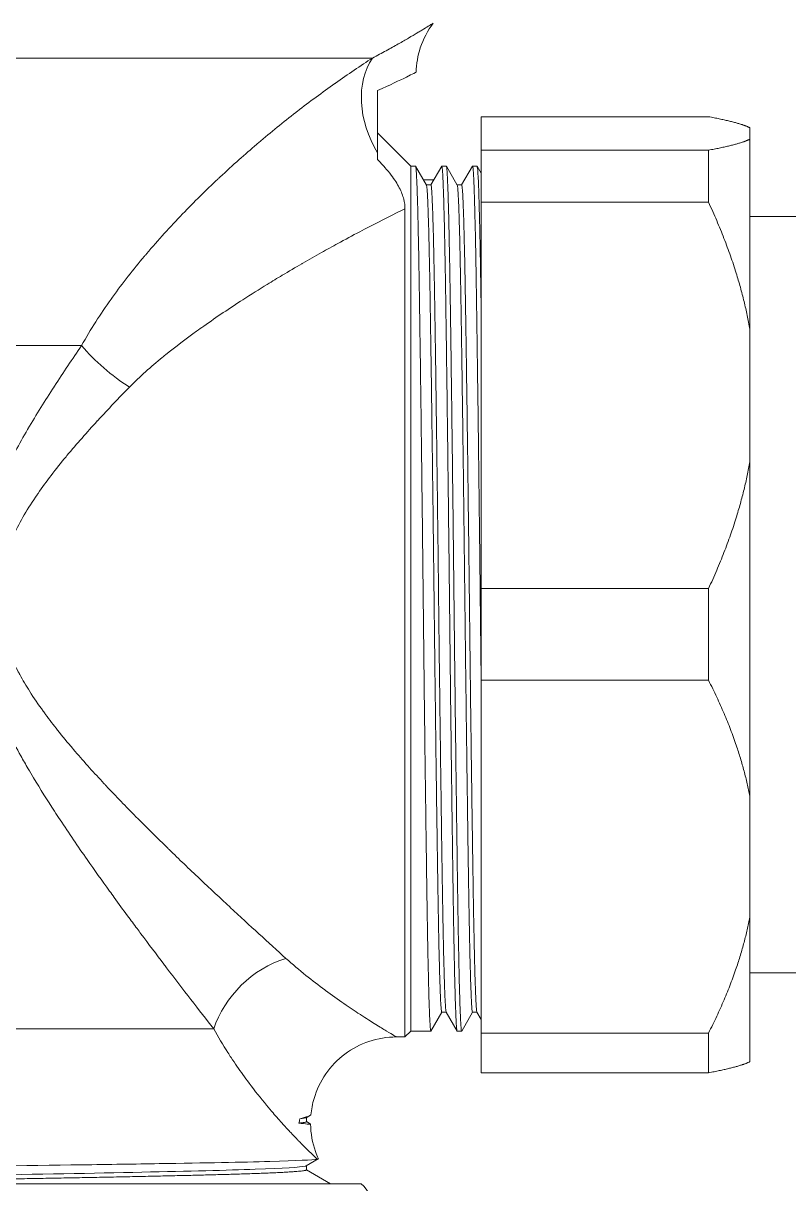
# Model space of a CAD drawing. Header units: metres. Extents: x 78 to 178, y -74 to 157.
# Drawn here: x 118.066 to 118.1014, y -58.6663 to -58.6127 of the extents above; entities that cross this region are included whole.
import ezdxf

# ---------------------------------------------------------------- set-up
doc = ezdxf.new("R2010")
doc.units = ezdxf.units.M
doc.layers.add('01_Fina', color=252, linetype='Continuous', lineweight=15)

# ---------------------------------------------------------------- blocks, each defined once
blk = doc.blocks.new('110-32-frente')
at = {"layer": '01_Fina', "linetype": 'Continuous', "lineweight": 5}
for p, q in [((7.79327991365713, 3.592414975550713), (7.744631172414577, 3.592414975550713)), ((7.808806745959059, 3.589703095878171), (7.798299557537943, 3.589703095878171)), ((7.798299557537943, 3.58815663330678), (7.798299557537943, 3.589703095878171)), ((7.810715557537947, 3.588664733078115), (7.810715557537947, 3.589194996106833)), ((7.795048357537942, 3.587419704887222), (7.793512357537949, 3.588955704887218)), ((7.810715557537947, 3.588664733078115), (7.810715557537947, 3.579886568969783)), ((7.808806745959059, 3.58815663330678), (7.798299557537943, 3.58815663330678)), ((7.798299557537943, 3.58815663330678), (7.798299557537943, 3.585750144365487)), ((7.808806745959059, 3.585750144365487), (7.808806745959059, 3.58815663330678)), ((7.795048357537942, 3.547458104887219), (7.795048357537942, 3.587419704887222)), ((7.795048357537942, 3.587419704887222), (7.795266428034132, 3.587419704887222)), ((7.795270465257693, 3.587416195952357), (7.795773176913456, 3.586545633751683)), ((7.795975436113843, 3.586549305325283), (7.796476027595979, 3.587416195952357)), ((7.79648006481954, 3.587419704887222), (7.796688650256349, 3.587419704887222)), ((7.796692687479911, 3.587416195952357), (7.797195399135681, 3.586545633751683)), ((7.797397658336066, 3.586549305325283), (7.797898249818203, 3.587416195952357)), ((7.797902287041764, 3.587419704887222), (7.798110872478574, 3.587419704887222)), ((7.798114909702135, 3.587416195952357), (7.798299558269918, 3.587096433918937)), ((7.796115563281482, 3.586791968120564), (7.795630929227379, 3.586791968717687)), ((7.79577105699299, 3.586549304887221), (7.795977539145241, 3.586549304887221)), ((7.797193279215215, 3.586549304887221), (7.797399761367465, 3.586549304887221)), ((7.79477955753795, 3.585449743831613), (7.79477955753795, 3.547189304887222)), ((7.808806745959059, 3.585750144365487), (7.798299557537943, 3.585750144365487)), ((7.798299557537943, 3.567903649650194), (7.798299557537943, 3.585750144365487)), ((7.810715557537947, 3.585091328937938), (7.830363557537942, 3.585091328937938)), ((7.810715557537947, 3.573767225045898), (7.810715557537947, 3.579886568969783)), ((7.779836082821177, 3.579127569084949), (7.746190757537946, 3.579127569084949)), ((7.810715557537947, 3.573767225045898), (7.810715557537947, 3.558310901800883)), ((7.808806745959059, 3.567903649650194), (7.798299557537943, 3.567903649650194)), ((7.798299557537943, 3.567903649650194), (7.798299557537943, 3.563666377425253)), ((7.808806745959059, 3.563666377425253), (7.808806745959059, 3.567903649650194)), ((7.808806745959059, 3.563666377425253), (7.798299557537943, 3.563666377425253)), ((7.798299557537943, 3.54736634528135), (7.798299557537943, 3.563666377425253)), ((7.810715557537947, 3.55272182090572), (7.810715557537947, 3.558310901800883)), ((7.810715557537947, 3.55272182090572), (7.810715557537947, 3.54604366176904)), ((7.810715557537947, 3.550147328937939), (7.830363557537942, 3.550147328937939)), ((7.796482167850939, 3.548328504449159), (7.795981576368803, 3.547461613822086)), ((7.79648006481954, 3.548328504887218), (7.796686546971791, 3.548328504887218)), ((7.797187138707094, 3.547461613822086), (7.796684427051324, 3.548332176022762)), ((7.797904390073162, 3.548328504449159), (7.797403798591027, 3.547461613822086)), ((7.797902287041764, 3.548328504887218), (7.798108769194016, 3.548328504887218)), ((7.798299556805979, 3.547998111871496), (7.798106649273549, 3.548332176022762)), ((7.78594138667325, 3.547562571224073), (7.746190757537946, 3.547562571224073)), ((7.795048357537942, 3.547458104887219), (7.79477955753795, 3.547189304887222)), ((7.795048357537942, 3.547458104887219), (7.795977539145241, 3.547458104887219)), ((7.797191175930656, 3.547458104887219), (7.797399761367465, 3.547458104887219)), ((7.794382050782282, 3.547189304887222), (7.794779557537963, 3.547189304887222)), ((7.808806745959059, 3.54736634528135), (7.798299557537943, 3.54736634528135)), ((7.798299557537943, 3.54736634528135), (7.798299557537943, 3.545535561997706)), ((7.808806745959059, 3.545535561997706), (7.808806745959059, 3.54736634528135)), ((7.808806745959059, 3.545535561997706), (7.798299557537943, 3.545535561997706)), ((7.790414678136848, 3.543573954762575), (7.790214786337699, 3.54345850653376)), ((7.790222757537947, 3.543463110329181), (7.790222757537947, 3.543271003104329)), ((7.790222757571392, 3.543275568989901), (7.790402567856759, 3.543171718889254)), ((7.790773004118951, 3.541554818490858), (7.790214786337699, 3.541232419577237)), ((7.790222757537947, 3.541237023347282), (7.790222757537947, 3.541044916147807)), ((7.790222758920207, 3.54104948132629), (7.791338125407193, 3.540405307279705)), ((7.742812793432107, 3.540405304887221), (7.792755921643788, 3.540405304887221))]:
    blk.add_line(p, q, dxfattribs=at)
blk.add_arc((7.791716044727997, 3.539189304887219), 0.0016, 1.499999999999664, 49.46419788868791, dxfattribs=at)
for centre, major_axis, ratio, start_param, end_param in [((7.795991219183357, 3.589668911547788), (-0.001926273717266, 0.0034690767599132), 0.7468681591637317, 0.3575934440544645, 1.626895357742744), ((7.782050685570318, 3.579127569084949), (-0.0030693521983426, 0.0025147765472361), 0.3921398740333589, 1.124400795734558, 1.881666641656664), ((7.782162579260252, 3.555190731219248), (0.002401213624875001, 0.0020369375640457), 0.4786968859848836, 2.056202399744609, 2.057259278154969), ((7.789277888766875, 3.547562571224073), (-0.0029132567229815, -0.002694059996734), 0.7256874749422128, 4.121333124154662, 5.377750314287804)]:
    blk.add_ellipse(centre, major_axis=major_axis, ratio=ratio, start_param=start_param, end_param=end_param, dxfattribs=at)
for points, knots in [([(7.79327991365713, 3.592414975550713), (7.793502842001529, 3.592531972597885), (7.793714035600892, 3.592645394056682), (7.793913260141835, 3.592754410823772), (7.794110150407724, 3.592862150262686), (7.794295730155518, 3.592965763099826), (7.794467683628838, 3.593063234661554), (7.794469722260366, 3.593064390256696), (7.794471758979, 3.593065544989787), (7.794473793784888, 3.59306669885975), (7.794644956063848, 3.593163759229767), (7.794802835113081, 3.593254880533805), (7.794947670059187, 3.593339515077634), (7.795094504850731, 3.593425318234498), (7.795227932021134, 3.593504453556853), (7.79534755840484, 3.593576095398674), (7.795349380639876, 3.593577186698688), (7.795351199673476, 3.593578276260522), (7.795353015506272, 3.593579364082768), (7.795410926415606, 3.59361405713119), (7.795465570227328, 3.593646977233213), (7.795516988913135, 3.59367809252652), (7.795570099508858, 3.593710231655283), (7.795619768999827, 3.593740445112619), (7.795665595143667, 3.593768426189168), (7.795757375091077, 3.593824466290282), (7.79583374661408, 3.593871556530547), (7.795894800331992, 3.593909353398181), (7.795895349505463, 3.59390969337808), (7.795895897438867, 3.593910032605652), (7.795896444132388, 3.593910371080834), (7.795956687754475, 3.593947669805555), (7.796001896744037, 3.593975830396303), (7.796032205919218, 3.593994736417446), (7.796062520458968, 3.594013645784851), (7.796077929161036, 3.594023296768824), (7.796077966279008, 3.594023346539692)], [0, 0, 0, 0, 0.0625, 0.0625, 0.0625, 0.1242676997003728, 0.1242676997003728, 0.1242676997003728, 0.1250000000000001, 0.1250000000000001, 0.1250000000000001, 0.1865990885943335, 0.1865990885943335, 0.1865990885943335, 0.2490487223047605, 0.2490487223047605, 0.2490487223047605, 0.25, 0.25, 0.25, 0.2803383419284255, 0.2803383419284255, 0.2803383419284255, 0.3116749540559318, 0.3116749540559318, 0.3116749540559318, 0.3744354739799378, 0.3744354739799378, 0.3744354739799378, 0.375, 0.375, 0.375, 0.4372086986103809, 0.4372086986103809, 0.4372086986103809, 0.4994284078288117, 0.4994284078288117, 0.4994284078288117, 0.4994284078288117]), ([(7.796077966282402, 3.594023346541824), (7.795822322966969, 3.59367935273077), (7.795620596366618, 3.593288421636223), (7.795371310849503, 3.592519855397512), (7.795305900318751, 3.592138176710061), (7.795296109490514, 3.591758904735126)], [0, 0, 0, 0, 0.1275710583828744, 0.1275710583828744, 0.2405013432917466, 0.2405013432917466, 0.2405013432917466, 0.2405013432917466]), ([(7.779836082821177, 3.579127569084949), (7.780249557994495, 3.579880584795965), (7.780709977795667, 3.580592660365482), (7.781198335447163, 3.581277255643357), (7.781220637765805, 3.581308519742482), (7.781242997944225, 3.581339726133336), (7.781265414159853, 3.581370876741903), (7.781733849617374, 3.582021836289246), (7.782226860003128, 3.582648251978408), (7.782737070707582, 3.583254393261078), (7.782770628145768, 3.583294260218874), (7.782804258506332, 3.583334038704233), (7.782837959895367, 3.583373730595453), (7.783375905217709, 3.584007296980338), (7.78393198931846, 3.584618734637096), (7.784501506175857, 3.585210814071562), (7.785033171439756, 3.58576354234411), (7.785576527999281, 3.586299425239591), (7.78612830885467, 3.586818556421548), (7.786162307760072, 3.586850543562412), (7.786196338204269, 3.586882466808752), (7.786230399641979, 3.586914326454742), (7.786522647695534, 3.587187683075959), (7.786817177457237, 3.587456357278071), (7.787113964277268, 3.587720618741883), (7.787382788277752, 3.587959981877585), (7.787653465297638, 3.588195725737122), (7.787924666156782, 3.588426944966993), (7.787952244102647, 3.588450457250196), (7.787979824027955, 3.588473919884891), (7.788007404583098, 3.588497331995792), (7.788585389362048, 3.588987961849753), (7.789163652394733, 3.589456416329107), (7.789739027102463, 3.589902898821208), (7.789758233954884, 3.589917803062256), (7.789777437561389, 3.589932682795034), (7.789796637805856, 3.589947538026962), (7.790380060876693, 3.590398932541478), (7.790960386533968, 3.590827720333237), (7.791533530182918, 3.591233386554761), (7.791543886511648, 3.591240716676541), (7.791554240486952, 3.591248039245777), (7.791564592090147, 3.591255354262752), (7.792145975959237, 3.591666192351745), (7.792719919109259, 3.592053259322458), (7.79327991365713, 3.592414975550713)], [0, 0, 0, 0, 0.1249999999999998, 0.1249999999999998, 0.1249999999999998, 0.1307085003601478, 0.1307085003601478, 0.1307085003601478, 0.2499999999999996, 0.2499999999999996, 0.2499999999999996, 0.2578460077173803, 0.2578460077173803, 0.2578460077173803, 0.3830848560636746, 0.3830848560636746, 0.3830848560636746, 0.4999999999999995, 0.4999999999999995, 0.4999999999999995, 0.5072039232243287, 0.5072039232243287, 0.5072039232243287, 0.5690137786410914, 0.5690137786410914, 0.5690137786410914, 0.6249999999999996, 0.6249999999999996, 0.6249999999999996, 0.6306931419276463, 0.6306931419276463, 0.6306931419276463, 0.7499999999999997, 0.7499999999999997, 0.7499999999999997, 0.7539826380717072, 0.7539826380717072, 0.7539826380717072, 0.8749999999999998, 0.8749999999999998, 0.8749999999999998, 0.8771867041259872, 0.8771867041259872, 0.8771867041259872, 1, 1, 1, 1]), ([(7.795296109555132, 3.591758904694231), (7.795296115314328, 3.591758774203171), (7.795142386718652, 3.591681160638216), (7.79453710361492, 3.591385742645385), (7.794086061669608, 3.591168994250178), (7.793512357536869, 3.590909328262597)], [-0.6738719437978419, -0.6738719437978419, -0.6738719437978419, -0.6738719437978419, -0.3408718503517331, -0.3408718503517331, -1.06883381746e-05, -1.06883381746e-05, -1.06883381746e-05, -1.06883381746e-05]), ([(7.793512357537949, 3.590909328263478), (7.793512357537949, 3.590678679777457), (7.793512357537949, 3.590438876097731), (7.793512357537949, 3.589930074709116), (7.793512357537949, 3.589668073822288), (7.793512357537949, 3.58893461268056), (7.793512357537942, 3.588460553266468), (7.793512357537942, 3.588037992489528)], [-0.2991843759239784, -0.2991843759239784, -0.2991843759239784, -0.2991843759239784, -0.2259701761525374, -0.2259701761525374, -0.1479294063864335, -0.1479294063864335, 0, 0, 0, 0]), ([(7.793512357537949, 3.588037992489528), (7.793512357537949, 3.587984258669973), (7.793512357537949, 3.58793098620038), (7.793512357537949, 3.58782556245665), (7.793512357537949, 3.587773360103578), (7.793512357537949, 3.587721645893966)], [-0.0375817606234235, -0.0375817606234235, -0.0375817606234235, -0.0375817606234235, -0.0187705647466264, -0.0187705647466264, -8.384799657e-07, -8.384799657e-07, -8.384799657e-07, -8.384799657e-07]), ([(7.793512357537181, 3.587721645893257), (7.79362900587003, 3.58760496191639), (7.793742648758958, 3.587484555100481), (7.793956279755733, 3.587241656717548), (7.794053530585465, 3.587122879231497), (7.794298204660669, 3.586798367693692), (7.794420445085763, 3.586604904132446), (7.794613218844183, 3.586233007211564), (7.794679401064961, 3.586057120030755), (7.794762054529456, 3.585736642372744), (7.794779520756557, 3.585587455875103), (7.794779533184992, 3.585449765491663)], [1.5755270157e-06, 1.5755270157e-06, 1.5755270157e-06, 1.5755270157e-06, 0.0494696048960689, 0.0494696048960689, 0.0971768262558863, 0.0971768262558863, 0.1805492904127583, 0.1805492904127583, 0.269344108162612, 0.269344108162612, 0.3587358078696981, 0.3587358078696981, 0.3587358078696981, 0.3587358078696981]), ([(7.794779552278762, 3.585449762929293), (7.794649837232697, 3.585386497971288), (7.79451930480645, 3.585322355111152), (7.794388031713694, 3.585257355956684), (7.793834320919507, 3.584983189082993), (7.793267453077909, 3.584693799712024), (7.792690603349378, 3.584389809982805), (7.792354938020388, 3.584212920218593), (7.792015887474676, 3.584031083610813), (7.79167396518526, 3.583844313907029), (7.791424631292322, 3.583708119166963), (7.791173738903445, 3.583569282546584), (7.790921514249319, 3.583427824801244), (7.790633125530062, 3.583266084791532), (7.790342996422082, 3.58310091885442), (7.790052682454068, 3.582933031327319), (7.790040906994193, 3.582926221621079), (7.790029130654275, 3.582919407095567), (7.790017353544258, 3.582912587800098), (7.789714966377665, 3.582737496675775), (7.789412071385227, 3.582559260254147), (7.789108803938353, 3.582377737079209), (7.788877999561776, 3.582239587259113), (7.788646979528968, 3.582099533876462), (7.788415967344513, 3.581957542018155), (7.788039713811926, 3.581726277427449), (7.787663363878039, 3.581489808488544), (7.787287511805473, 3.581247729098521), (7.786681512094418, 3.580857415857988), (7.786076799692616, 3.580452529108637), (7.785477537060671, 3.580029117591681), (7.785369025297882, 3.579952448152209), (7.785260692499981, 3.579875170771433), (7.785152588383816, 3.579797239761823), (7.784666030187219, 3.579446485573733), (7.784183785600313, 3.57908270598379), (7.783710521930566, 3.578700729779885), (7.783660780987653, 3.578660583329252), (7.783611139302131, 3.578620235746125), (7.783561611307732, 3.578579673156308), (7.783040845757163, 3.57815317497733), (7.782531994898284, 3.577703605810156), (7.782050685570304, 3.577212407403511)], [4.403050712e-07, 4.403050712e-07, 4.403050712e-07, 4.403050712e-07, 0.0325845450423864, 0.0325845450423864, 0.0325845450423864, 0.170024519471111, 0.170024519471111, 0.170024519471111, 0.2499999999999999, 0.2499999999999999, 0.2499999999999999, 0.3083190933073829, 0.3083190933073829, 0.3083190933073829, 0.375, 0.375, 0.375, 0.3777046522999159, 0.3777046522999159, 0.3777046522999159, 0.4471488660419001, 0.4471488660419001, 0.4471488660419001, 0.5000000000000002, 0.5000000000000002, 0.5000000000000002, 0.5860795542015103, 0.5860795542015103, 0.5860795542015103, 0.7248686916869773, 0.7248686916869773, 0.7248686916869773, 0.7500000000000001, 0.7500000000000001, 0.7500000000000001, 0.8631117341715254, 0.8631117341715254, 0.8631117341715254, 0.875, 0.875, 0.875, 1, 1, 1, 1]), ([(7.78594138667325, 3.547562571224073), (7.785601093444036, 3.547998171137585), (7.785248507430098, 3.548451562583533), (7.784886020400903, 3.548920652700363), (7.784520231555724, 3.549394015657664), (7.784144357406559, 3.549883369612629), (7.783760254365943, 3.550387661131541), (7.783719715558248, 3.550440884810463), (7.783679084972192, 3.550494274973562), (7.783638364734294, 3.550547831211009), (7.783289978683888, 3.551006036933845), (7.782935038146284, 3.551476372527524), (7.782574915636742, 3.551958524889812), (7.782516972429902, 3.552036102528852), (7.782458894936182, 3.552113986117834), (7.782400686012892, 3.552192181044915), (7.782255591816387, 3.552387093258953), (7.782109710642088, 3.552583894130378), (7.781963067953369, 3.552782692007291), (7.781756722921706, 3.55306242606403), (7.78154887306934, 3.553346110338786), (7.781340969091196, 3.553632163683332), (7.781268951717792, 3.55373125178502), (7.781196927480281, 3.553830624608927), (7.781124905207974, 3.553930293112344), (7.780778847081415, 3.554409187966186), (7.780432723453423, 3.554894982242509), (7.780087969475887, 3.555388211419984), (7.779668241327456, 3.55598870389549), (7.779250554425302, 3.556600227367958), (7.778838780987633, 3.557224651324471), (7.778752746743053, 3.557355115891837), (7.778666969952574, 3.557486142767377), (7.778581510756765, 3.557617770949526), (7.778254094872934, 3.558122071945891), (7.777931163628466, 3.558635231397136), (7.777616318119116, 3.559159139207647), (7.777531885089878, 3.559299637077774), (7.777448032262419, 3.559440906176639), (7.777364844827829, 3.559583062917635), (7.777250708534679, 3.559778107319999), (7.777137856072201, 3.559974739821523), (7.77702647064013, 3.560173289092222), (7.776832447678764, 3.560519143274079), (7.776642886992085, 3.560870804869643), (7.776461034142237, 3.561226696456106), (7.776387459429933, 3.561370684417287), (7.776315144669624, 3.561515365925597), (7.776244246278039, 3.561660825407702), (7.776138585596656, 3.561877605332458), (7.776036073824287, 3.562096097580841), (7.775937268276527, 3.562316457575466), (7.775770655199209, 3.562688044572887), (7.775614601365717, 3.563064957664657), (7.775472430314977, 3.563448805059252), (7.775422236669314, 3.563584322803631), (7.775373770549833, 3.563720702692033), (7.775327248269157, 3.563858008294161), (7.775240471558702, 3.564114120597931), (7.775160338076992, 3.564373658778119), (7.775088304408299, 3.564636846701362), (7.775053902854288, 3.564762538946681), (7.775021346857329, 3.564889060779307), (7.774990913118963, 3.565015863962788), (7.77497192049585, 3.565094997358877), (7.774953728149121, 3.565174335252248), (7.774936404085977, 3.565253755641141), (7.774891173166558, 3.565461112147549), (7.77485186164219, 3.565669031815758), (7.774818799798937, 3.565877844753558), (7.774801745106188, 3.565985559271116), (7.774786353250582, 3.566093511376859), (7.774772680001234, 3.566201737092999), (7.774733070540072, 3.566515251619808), (7.774707946248419, 3.566830283347872), (7.774698444786195, 3.567148206895478), (7.774695872603061, 3.567234273394287), (7.774694446009554, 3.567320551603337), (7.774694164308293, 3.567406857485337), (7.774693742552081, 3.567536072534668), (7.774695884219326, 3.567665601749407), (7.774700619015809, 3.56779481146902), (7.774708492811271, 3.568009682564056), (7.774723537962293, 3.568223669706772), (7.774745272707107, 3.568436247391865), (7.774751444644195, 3.568496612310337), (7.774758156032966, 3.568556863448549), (7.774765398199938, 3.568617009408036), (7.774808857845193, 3.568977940338196), (7.774871487314904, 3.569335385293448), (7.774951003592085, 3.569689861641363), (7.774959460935079, 3.569727563708948), (7.774968108826285, 3.569765232360026), (7.774976941490968, 3.569802861422886), (7.775064206176737, 3.570174627867462), (7.775170042276316, 3.570544272103745), (7.775289401953585, 3.570906404508806), (7.775295711626732, 3.570925547800442), (7.775302058986149, 3.570944670042393), (7.77530844357205, 3.570963771467187), (7.775433482696848, 3.571337863925982), (7.775572944622666, 3.571704788505844), (7.775723227787104, 3.572066087575514), (7.775878612389482, 3.572439651124629), (7.776045550853013, 3.572807208818388), (7.776221387075949, 3.573169937927914), (7.776397954203937, 3.573534174807196), (7.776583713134989, 3.573894172408024), (7.776775327193582, 3.574248671833135), (7.776959090020305, 3.574588645929551), (7.777148229358388, 3.574923556588217), (7.777341120720982, 3.575254114124899), (7.777346618409531, 3.575263535502614), (7.777352119181081, 3.575272953432385), (7.777357622997996, 3.575282367933049), (7.777746582378256, 3.575947698629697), (7.778150804257129, 3.576595840740093), (7.778562835484762, 3.577231268062959), (7.778567727141876, 3.577238811890652), (7.77857261990281, 3.57724635392573), (7.778577513755486, 3.577253894177484), (7.778990668968759, 3.577890467144644), (7.779411625173565, 3.578514309042358), (7.779836082821177, 3.579127569084949)], [0, 0, 0, 0, 0.0590845683799734, 0.0590845683799734, 0.0590845683799734, 0.1187073253210705, 0.1187073253210705, 0.1187073253210705, 0.1249999999999986, 0.1249999999999986, 0.1249999999999986, 0.1788376048658181, 0.1788376048658181, 0.1788376048658181, 0.1874999999999976, 0.1874999999999976, 0.1874999999999976, 0.2090922781384064, 0.2090922781384064, 0.2090922781384064, 0.2394753770510701, 0.2394753770510701, 0.2394753770510701, 0.2499999999999965, 0.2499999999999965, 0.2499999999999965, 0.3005695138996338, 0.3005695138996338, 0.3005695138996338, 0.3621364567605163, 0.3621364567605163, 0.3621364567605163, 0.3749999999999944, 0.3749999999999944, 0.3749999999999944, 0.4242835011968087, 0.4242835011968087, 0.4242835011968087, 0.4374999999999938, 0.4374999999999938, 0.4374999999999938, 0.4556335341005326, 0.4556335341005326, 0.4556335341005326, 0.4872204474061225, 0.4872204474061225, 0.4872204474061225, 0.4999999999999933, 0.4999999999999933, 0.4999999999999933, 0.519045512946993, 0.519045512946993, 0.519045512946993, 0.551161437538495, 0.551161437538495, 0.551161437538495, 0.5624999999999928, 0.5624999999999928, 0.5624999999999928, 0.5836495037961793, 0.5836495037961793, 0.5836495037961793, 0.5937499999999929, 0.5937499999999929, 0.5937499999999929, 0.6000533635659551, 0.6000533635659551, 0.6000533635659551, 0.6165106419277939, 0.6165106419277939, 0.6165106419277939, 0.6249999999999931, 0.6249999999999931, 0.6249999999999931, 0.6495924644700334, 0.6495924644700334, 0.6495924644700334, 0.6562499999999934, 0.6562499999999934, 0.6562499999999934, 0.6662174988772228, 0.6662174988772228, 0.6662174988772228, 0.6827930893589508, 0.6827930893589508, 0.6827930893589508, 0.6874999999999936, 0.6874999999999936, 0.6874999999999936, 0.71574578159986, 0.71574578159986, 0.71574578159986, 0.7187499999999938, 0.7187499999999938, 0.7187499999999938, 0.7484309834883884, 0.7484309834883884, 0.7484309834883884, 0.7499999999999939, 0.7499999999999939, 0.7499999999999939, 0.7807284535600169, 0.7807284535600169, 0.7807284535600169, 0.8124999999999953, 0.8124999999999953, 0.8124999999999953, 0.8444036124239271, 0.8444036124239271, 0.8444036124239271, 0.8749999999999969, 0.8749999999999969, 0.8749999999999969, 0.8758720422076018, 0.8758720422076018, 0.8758720422076018, 0.9374999999999984, 0.9374999999999984, 0.9374999999999984, 0.938231650462596, 0.938231650462596, 0.938231650462596, 1, 1, 1, 1]), ([(7.782050685570298, 3.577212407403504), (7.781559337171871, 3.576710963662211), (7.781069797497223, 3.576199004142703), (7.780586191153041, 3.575673396002155), (7.780577721723298, 3.575664190992188), (7.780569254085925, 3.575654981816089), (7.780560788261282, 3.575645768455544), (7.78008585359398, 3.575128896855762), (7.779616593179518, 3.574598885678907), (7.779160116709505, 3.574049596521508), (7.779145639698428, 3.574032175984552), (7.779131175147243, 3.574014735234733), (7.779116723296737, 3.573997274082369), (7.778882981390175, 3.573714860211297), (7.778652555262838, 3.573427113069858), (7.778427459033835, 3.573132925387163), (7.778219822088139, 3.572861555972551), (7.778016716643222, 3.572584702764627), (7.777821306570245, 3.572302776048272), (7.777806020305582, 3.572280721881174), (7.777790779589827, 3.572258634171312), (7.777775585934073, 3.572236512993345), (7.777567827827929, 3.571934027922395), (7.777368844423719, 3.571625298761041), (7.777181930256176, 3.571307986935583), (7.777006628494376, 3.57101038872366), (7.776841931202013, 3.570705245309031), (7.776692621356666, 3.570389905791447), (7.776684494223751, 3.570372741443261), (7.77667641120405, 3.57035554339032), (7.776668373398897, 3.57033831162855), (7.776518094204738, 3.570016137201018), (7.776383689615044, 3.56968210692667), (7.7762750769703, 3.56934380848498), (7.776272645035036, 3.569336233677159), (7.776270225563527, 3.569328655691979), (7.776267818664216, 3.569321074595052), (7.776159045648996, 3.568978468335355), (7.776075980768182, 3.568629508801087), (7.776024366392334, 3.56827283831577), (7.776023386979459, 3.568266070285385), (7.776022418878057, 3.568259299478647), (7.776021462132312, 3.568252525928379), (7.775997437884711, 3.568082439518267), (7.775980515104231, 3.567910033193008), (7.775971511904572, 3.567736498109241), (7.775962165843432, 3.567556354431044), (7.775961358438763, 3.567375002045039), (7.775968941535431, 3.567195836314692), (7.775970014536376, 3.56717048453483), (7.775971254989173, 3.567145176402956), (7.775972660652988, 3.567119913625703), (7.775991243329912, 3.566785943282628), (7.776038834264475, 3.566457415988484), (7.776111423550433, 3.566133618866075), (7.776120512417755, 3.566093076394206), (7.776129992574433, 3.566052608067497), (7.776139856896094, 3.566012211834216), (7.776172619424727, 3.565878043181278), (7.776209630263245, 3.565744596629805), (7.776250640440267, 3.565611784813551), (7.776304264756143, 3.565438121998528), (7.77636472454165, 3.565265550096608), (7.776430423869022, 3.565095946066605), (7.776450429011369, 3.565044302421263), (7.776470920095456, 3.564992933420679), (7.776491871038238, 3.564941834275785), (7.776610028487147, 3.56465364941155), (7.776742435086817, 3.564374659257001), (7.776885129815277, 3.564102556746334), (7.776914378486607, 3.564046782878673), (7.776944061507088, 3.563991299255324), (7.776974159246121, 3.563936087308935), (7.777119175435032, 3.563670066461426), (7.777273719263773, 3.563410462291372), (7.777435407530241, 3.563155748246842), (7.777632452155572, 3.562845335904818), (7.777840108060416, 3.562542187595571), (7.778055425836087, 3.562244543522353), (7.778094567664992, 3.562190435897683), (7.778133963399318, 3.562136510495328), (7.778173590580685, 3.562082771302772), (7.778353406451684, 3.561838919497471), (7.778537823379402, 3.561599094956076), (7.778724745982161, 3.561363721473509), (7.778954028448666, 3.561075008327858), (7.779187086325363, 3.560792985028548), (7.779422962455299, 3.560515723531523), (7.779461576103955, 3.560470334970865), (7.779500265435523, 3.560425074221226), (7.779539027718122, 3.560379937131255), (7.779975819136737, 3.559871311419836), (7.78042120479904, 3.559378915318806), (7.78087004457764, 3.55889817769156), (7.780902714791758, 3.558863185692267), (7.780935403412357, 3.558828255586636), (7.78096810952342, 3.558793386316009), (7.7814258844964, 3.558305334422866), (7.781887192009799, 3.557829121309726), (7.782348799759653, 3.557362644245561), (7.782843655114838, 3.55686256886047), (7.783338858180804, 3.556373683171582), (7.783832092792743, 3.555894353435753), (7.783847728291803, 3.555879158720191), (7.783863361811612, 3.555863973610943), (7.783878992908221, 3.55584879844735), (7.784109688595329, 3.555624831768618), (7.784340001841941, 3.555402893199648), (7.784568515433981, 3.55518407403516), (7.784812015056054, 3.554950904605817), (7.785053470055074, 3.554721278385709), (7.785292797046587, 3.554494947005828), (7.785300416264696, 3.554487741516222), (7.785308033325528, 3.554480539366341), (7.78531564822186, 3.55447334055588), (7.785784704912168, 3.554029913612421), (7.786245407108339, 3.553599283979661), (7.786695948063892, 3.553181462296162), (7.786698080251362, 3.553179484952817), (7.786700212211037, 3.553177507896482), (7.786702343942706, 3.553175531127219), (7.787155391811176, 3.552755416759939), (7.787598133412353, 3.552348289831261), (7.788028584965224, 3.55195482456066), (7.78845814056067, 3.551562178262905), (7.788875460978048, 3.551183133158918), (7.789277888766854, 3.550819264371838)], [0, 0, 0, 0, 0.0624999999999993, 0.0624999999999993, 0.0624999999999993, 0.063594566614757, 0.063594566614757, 0.063594566614757, 0.1249999999999985, 0.1249999999999985, 0.1249999999999985, 0.1269474544642355, 0.1269474544642355, 0.1269474544642355, 0.1584452698698466, 0.1584452698698466, 0.1584452698698466, 0.1874999999999982, 0.1874999999999982, 0.1874999999999982, 0.1897728526104816, 0.1897728526104816, 0.1897728526104816, 0.2208518477783254, 0.2208518477783254, 0.2208518477783254, 0.249999999999998, 0.249999999999998, 0.249999999999998, 0.2515865725856346, 0.2515865725856346, 0.2515865725856346, 0.2812499999999983, 0.2812499999999983, 0.2812499999999983, 0.2819141909457874, 0.2819141909457874, 0.2819141909457874, 0.3119304244706186, 0.3119304244706186, 0.3119304244706186, 0.3124999999999988, 0.3124999999999988, 0.3124999999999988, 0.3268022570533409, 0.3268022570533409, 0.3268022570533409, 0.3416491752449157, 0.3416491752449157, 0.3416491752449157, 0.3437499999999992, 0.3437499999999992, 0.3437499999999992, 0.3715226062010373, 0.3715226062010373, 0.3715226062010373, 0.3749999999999996, 0.3749999999999996, 0.3749999999999996, 0.3865495234048804, 0.3865495234048804, 0.3865495234048804, 0.4016515135989441, 0.4016515135989441, 0.4016515135989441, 0.40625, 0.40625, 0.40625, 0.4321841752572391, 0.4321841752572391, 0.4321841752572391, 0.4375000000000004, 0.4375000000000004, 0.4375000000000004, 0.4631125765495747, 0.4631125765495747, 0.4631125765495747, 0.494325852938013, 0.494325852938013, 0.494325852938013, 0.5000000000000002, 0.5000000000000002, 0.5000000000000002, 0.525747521292596, 0.525747521292596, 0.525747521292596, 0.5573298719636647, 0.5573298719636647, 0.5573298719636647, 0.5625, 0.5625, 0.5625, 0.6207594060077543, 0.6207594060077543, 0.6207594060077543, 0.625, 0.625, 0.625, 0.6843539781187714, 0.6843539781187714, 0.6843539781187714, 0.747982966004231, 0.747982966004231, 0.747982966004231, 0.7499999999999996, 0.7499999999999996, 0.7499999999999996, 0.7797689314574723, 0.7797689314574723, 0.7797689314574723, 0.8114901235951585, 0.8114901235951585, 0.8114901235951585, 0.8125, 0.8125, 0.8125, 0.8747056116112716, 0.8747056116112716, 0.8747056116112716, 0.8750000000000001, 0.8750000000000001, 0.8750000000000001, 0.937565112644288, 0.937565112644288, 0.937565112644288, 1, 1, 1, 1]), ([(7.789277888766861, 3.550819264371835), (7.789585497907843, 3.550541129093254), (7.789895626932014, 3.550279954047102), (7.790202405171356, 3.550033542867962), (7.790497186621237, 3.549796767779842), (7.79078888207286, 3.549573626676465), (7.791073566322275, 3.549363335272161), (7.791084652190717, 3.549355146330032), (7.791095727296442, 3.549346976981556), (7.791106791403762, 3.549338827182975), (7.791400720316283, 3.549122319753538), (7.791686908219424, 3.548919595548518), (7.791961253339621, 3.548730651370629), (7.792217763615511, 3.548553990225118), (7.792463926532285, 3.548389374145131), (7.792695700137941, 3.548237654760238), (7.79271012437745, 3.548228212629243), (7.79272449033212, 3.548218822097748), (7.792738797400916, 3.548209483108688), (7.792860174007608, 3.548130254105316), (7.792977320021236, 3.54805472911255), (7.793089898372414, 3.547982888696065), (7.793188981621923, 3.547919660003891), (7.793284528588294, 3.547859284769071), (7.793375628976428, 3.547802180275397), (7.793387363910674, 3.547794824461746), (7.793399018208147, 3.547787527223167), (7.793410589973568, 3.547780289392228), (7.793511558542355, 3.547717136242756), (7.793606250921308, 3.547658501209826), (7.793693575011054, 3.54760482245388), (7.793772618013973, 3.547556234142502), (7.793845622836257, 3.547511707640094), (7.793912331496023, 3.547471238006835), (7.793919077041878, 3.547467145738043), (7.793925757515588, 3.547463095334048), (7.793932372563659, 3.547459086842874), (7.794071730321505, 3.547374640843958), (7.794182047200913, 3.547308803079587), (7.794258762187368, 3.547263229788207), (7.794260882550097, 3.547261970165894), (7.794262977609186, 3.547260725786749), (7.794265047215227, 3.547259496716026), (7.794303258267923, 3.547236804432909), (7.794332769398144, 3.54721934475561), (7.794352670993518, 3.547207581186185), (7.794372541982994, 3.547195835707501), (7.794382830825746, 3.547189769758944), (7.794383548532429, 3.547189328166414), (7.794383575200918, 3.547189311757755), (7.794383588720727, 3.547189303090951), (7.794383589108441, 3.547189302158841)], [0, 0, 0, 0, 0.0637464255084678, 0.0637464255084678, 0.0637464255084678, 0.1249999999999997, 0.1249999999999997, 0.1249999999999997, 0.1273852709448366, 0.1273852709448366, 0.1273852709448366, 0.1907523438393695, 0.1907523438393695, 0.1907523438393695, 0.2499999999999993, 0.2499999999999993, 0.2499999999999993, 0.2536872290980621, 0.2536872290980621, 0.2536872290980621, 0.2849685042782546, 0.2849685042782546, 0.2849685042782546, 0.3124999999999993, 0.3124999999999993, 0.3124999999999993, 0.3160464205882953, 0.3160464205882953, 0.3160464205882953, 0.3469904466983526, 0.3469904466983526, 0.3469904466983526, 0.3749999999999993, 0.3749999999999993, 0.3749999999999993, 0.3778323118260463, 0.3778323118260463, 0.3778323118260463, 0.4374999999999994, 0.4374999999999994, 0.4374999999999994, 0.4391491841822207, 0.4391491841822207, 0.4391491841822207, 0.4695980051272151, 0.4695980051272151, 0.4695980051272151, 0.4999999999999995, 0.4999999999999995, 0.4999999999999995, 0.5011296749381083, 0.5011296749381083, 0.5011296749381083, 0.5011296749381083]), ([(7.79072305025884, 3.54154155599917), (7.790721654964202, 3.541542879803227), (7.790720248349736, 3.54154421455907), (7.790718830454232, 3.541545560238538), (7.790644341666094, 3.541616255175116), (7.790538767491682, 3.541717061801918), (7.790407124968217, 3.541845621604707), (7.790394648369023, 3.541857806034858), (7.79038193403781, 3.54187024324365), (7.790368987302897, 3.541882930151651), (7.790293680958099, 3.541956725179872), (7.790210494841283, 3.542038988869876), (7.790120476091558, 3.542129258844635), (7.790059571932446, 3.54219033297555), (7.789995546038319, 3.542255065487665), (7.789929028090022, 3.542322996006625), (7.789896203082812, 3.542356518083469), (7.789862774271341, 3.542390815341029), (7.789828796678826, 3.542425852096524), (7.789724471914028, 3.542533428914225), (7.78961498979973, 3.542647961909271), (7.789501980318072, 3.542768304485608), (7.789448017646557, 3.54282576875163), (7.789393247263668, 3.542884560911705), (7.789337736135898, 3.542944668361176), (7.789275620314725, 3.543011927372699), (7.789212586247457, 3.543080824909853), (7.789148752807606, 3.543151313533638), (7.78899716402116, 3.543318706752031), (7.788841076594458, 3.543495068006372), (7.788682094299133, 3.543679736430135), (7.788583671504817, 3.543794060998482), (7.788484103905063, 3.543911612564134), (7.788383763072778, 3.54403223517848), (7.788116455492486, 3.544353573345965), (7.787843703261415, 3.544696704809997), (7.78757127485175, 3.545060222670564), (7.787476477438487, 3.545186716647087), (7.787381713830164, 3.545315679688542), (7.787287218121477, 3.545447103839247), (7.78710490911564, 3.545700658276693), (7.786923401659791, 3.545963689752053), (7.786745336720031, 3.546234490336492), (7.786694851663285, 3.546311267847503), (7.786644642195077, 3.54638866662832), (7.786594773565758, 3.546466651812629), (7.786369014186825, 3.546819697144222), (7.786150037916008, 3.547185085915944), (7.78594138667325, 3.547562571224073)], [0, 0, 0, 0, 0.0023349319097362, 0.0023349319097362, 0.0023349319097362, 0.1250000000000001, 0.1250000000000001, 0.1250000000000001, 0.1366257486539348, 0.1366257486539348, 0.1366257486539348, 0.2042484073749432, 0.2042484073749432, 0.2042484073749432, 0.2500000000000002, 0.2500000000000002, 0.2500000000000002, 0.2725773102755087, 0.2725773102755087, 0.2725773102755087, 0.3418986603066399, 0.3418986603066399, 0.3418986603066399, 0.3750000000000002, 0.3750000000000002, 0.3750000000000002, 0.4120397248160475, 0.4120397248160475, 0.4120397248160475, 0.5000000000000004, 0.5000000000000004, 0.5000000000000004, 0.5544544664823077, 0.5544544664823077, 0.5544544664823077, 0.6995209497935089, 0.6995209497935089, 0.6995209497935089, 0.7500000000000001, 0.7500000000000001, 0.7500000000000001, 0.8473883955800845, 0.8473883955800845, 0.8473883955800845, 0.8750000000000001, 0.8750000000000001, 0.8750000000000001, 1, 1, 1, 1]), ([(7.794383589032264, 3.547189302076045), (7.793954972723383, 3.547189296702118), (7.793520843361662, 3.547118008259143), (7.792715658235997, 3.546846252387098), (7.792333614502731, 3.546644724820633), (7.791660406609878, 3.546137918912105), (7.791360922032077, 3.545826264868313), (7.790881171263961, 3.545133202797), (7.790694931262336, 3.544743170180652), (7.790504570525398, 3.544094586942463), (7.790456280530917, 3.543842314480254), (7.790432702869325, 3.543588917164505)], [0, 0, 0, 0, 0.1275803320011251, 0.1275803320011251, 0.252950797676779, 0.252950797676779, 0.3784007400670499, 0.3784007400670499, 0.5038479746164886, 0.5038479746164886, 0.5795990745765893, 0.5795990745765893, 0.5795990745765893, 0.5795990745765893]), ([(7.789878315792456, 3.543209503006326), (7.789886489788926, 3.543235510282769), (7.789894376439206, 3.543264815327518), (7.789908655976197, 3.54333055467574), (7.789915250571611, 3.543367936522574), (7.789920663402049, 3.543410172351659)], [-0.03192655951659, -0.03192655951659, -0.03192655951659, -0.03192655951659, -0.0159730590150559, -0.0159730590150559, -9.96096957e-07, -9.96096957e-07, -9.96096957e-07, -9.96096957e-07]), ([(7.790402567893714, 3.543171718889155), (7.790409235828293, 3.543167867987616), (7.790413443214369, 3.543164614400129), (7.790416135005108, 3.543160516282661), (7.790416358757192, 3.543159254619649), (7.790411646899053, 3.543148774564539), (7.790354919002574, 3.543152231610112), (7.79015907359156, 3.543175088402996), (7.790031181088025, 3.54319248456289), (7.789878315804393, 3.543209502948744)], [-0.4547462542902976, -0.4547462542902976, -0.4547462542902976, -0.4547462542902976, -0.410833129439796, -0.410833129439796, -0.3870824248701339, -0.3870824248701339, -0.1833863681995612, -0.1833863681995612, -1.16058847e-08, -1.16058847e-08, -1.16058847e-08, -1.16058847e-08]), ([(7.789920666820536, 3.543410155919893), (7.790069245677144, 3.543448202186567), (7.790196679706191, 3.543488254288543), (7.790377240003762, 3.543553292406695), (7.790429596469806, 3.543577803395496), (7.790432637493395, 3.543588470880834), (7.790432679449504, 3.543588697706955), (7.790432696819308, 3.543588917752433)], [0, 0, 0, 0, 0.25, 0.25, 0.5, 0.5, 0.5055978907253543, 0.5055978907253543, 0.5055978907253543, 0.5055978907253543]), ([(7.790416119802577, 3.543159394814999), (7.790422813857973, 3.542730353999846), (7.790501031177874, 3.542296896345852), (7.790684469018807, 3.54178071676382), (7.790729290935715, 3.541670532780486), (7.790778912354454, 3.541562688553426)], [0, 0, 0, 0, 0.1277222429014782, 0.1277222429014782, 0.1630577913856033, 0.1630577913856033, 0.1630577913856033, 0.1630577913856033]), ([(7.744338367148976, 3.540705656136652), (7.74431139000525, 3.540721418501274), (7.744413126691718, 3.540737216823899), (7.745140240819772, 3.540788145050182), (7.746219468641122, 3.540823732084113), (7.748627496002867, 3.540875521271509), (7.749560736707897, 3.540892300939964), (7.752664782351338, 3.540944304817028), (7.755130444009935, 3.540979916854651), (7.760652165029462, 3.541050085343655), (7.763664415345246, 3.541084059223116), (7.768247152613382, 3.541138246064627), (7.769763810838192, 3.541156224910366), (7.774299240011501, 3.541210122770593), (7.777215094369487, 3.541244326266074), (7.781114169102714, 3.541298992054485), (7.782313917042528, 3.541317072089234), (7.785543464095318, 3.541369676136716), (7.787282120266523, 3.541402302255946), (7.789781235564128, 3.541471849900911), (7.790523909450179, 3.541507277930271), (7.790723050942176, 3.541541554546395)], [8.130306446540041, 8.130306446540041, 8.130306446540041, 8.130306446540041, 8.551820578628252, 8.551820578628252, 9.453213916968128, 9.453213916968128, 9.906609731568183, 9.906609731568183, 10.79678823179912, 10.79678823179912, 11.70208838620534, 11.70208838620534, 12.14895462601943, 12.14895462601943, 13.05587560535198, 13.05587560535198, 13.49916836108911, 13.49916836108911, 14.3546521037184, 14.3546521037184, 15.20685504267822, 15.20685504267822, 15.20685504267822, 15.20685504267822]), ([(7.790723050291603, 3.541541556004808), (7.790742124477077, 3.541544837740577), (7.790756624658499, 3.541548346965452), (7.790766079407624, 3.541551819163345), (7.790767251702396, 3.541552249681319), (7.790768346209929, 3.541552680171836), (7.790769362973918, 3.54155310963987), (7.790773971542229, 3.541555056239847), (7.790776981789839, 3.5415569890908), (7.790778362629716, 3.541558887329838), (7.790779204690443, 3.541560044909786), (7.790779440907918, 3.541561189025458), (7.790779061306687, 3.541562314814907), (7.790779019225801, 3.541562439614875), (7.790778969574866, 3.54156256419407), (7.790778912357482, 3.541562688546981)], [1.273523434e-07, 1.273523434e-07, 1.273523434e-07, 1.273523434e-07, 0.2224219126823743, 0.2224219126823743, 0.2224219126823743, 0.25, 0.25, 0.25, 0.375, 0.375, 0.375, 0.451227224810845, 0.451227224810845, 0.451227224810845, 0.4596774328788924, 0.4596774328788924, 0.4596774328788924, 0.4596774328788924]), ([(7.751882008582299, 3.540405304889873), (7.753674002535383, 3.540445561760627), (7.755760887104068, 3.540486674824105), (7.760677537714323, 3.540572848210725), (7.763520827660628, 3.540616627982611), (7.769323497408734, 3.540709774309434), (7.772227763902691, 3.540756060577763), (7.777792723175587, 3.540846100351206), (7.780390893008622, 3.540894020625355), (7.784790179164852, 3.540987736301602), (7.78656972987023, 3.541030990740442), (7.789168476055807, 3.541123374258579), (7.789950629361157, 3.541170765809876), (7.790188492823753, 3.541221775632506), (7.790205606720085, 3.541227146583892), (7.79021478558797, 3.541232513655494)], [-15.41031736976399, -15.41031736976399, -15.41031736976399, -15.41031736976399, -14.65246168437863, -14.65246168437863, -13.78604118983401, -13.78604118983401, -12.92188731663196, -12.92188731663196, -12.03707151456592, -12.03707151456592, -11.17615335031719, -11.17615335031719, -10.30463404137351, -10.30463404137351, -10.20190015823349, -10.20190015823349, -10.20190015823349, -10.20190015823349])]:
    blk.add_open_spline(points, degree=3, knots=knots, dxfattribs=at)
for points, weights in [([(7.810715557537947, 3.589194996106833), (7.810228169021612, 3.589438316236076), (7.808806745959059, 3.589703095878167)], [1.312043869455252, 1.297345514403762, 1.256300356945754]), ([(7.808806745959059, 3.588156633306781), (7.810228169021612, 3.588421412948871), (7.810715557537947, 3.588664733078118)], [1.256300356945754, 1.297345514403762, 1.312043869455252]), ([(7.810715557537947, 3.579886568969783), (7.810228169021612, 3.582694533081543), (7.808806745959059, 3.585750144365491)], [1.31204386945525, 1.29734551440376, 1.256300356945754]), ([(7.808806745959059, 3.56790364965019), (7.810228169021612, 3.570959260934139), (7.810715557537947, 3.573767225045902)], [1.256300356945753, 1.29734551440376, 1.31204386945525]), ([(7.810715557537947, 3.558310901800883), (7.810228169021612, 3.560875545783404), (7.808806745959059, 3.56366637742526)], [1.312043869455251, 1.29734551440376, 1.256300356945755]), ([(7.808806745959059, 3.547366345281339), (7.810228169021612, 3.550157176923203), (7.810715557537947, 3.552721820905727)], [1.256300356945753, 1.29734551440376, 1.312043869455251]), ([(7.810715557537947, 3.54604366176904), (7.810228169021612, 3.545800341639797), (7.808806745959059, 3.545535561997706)], [1.312043869455253, 1.297345514403762, 1.256300356945757]), ([(7.789878315795952, 3.54320950295385), (7.790222757537947, 3.543240876087356), (7.790222757537947, 3.543271003104329)], [0.9802362317243254, 0.9862619580697016, 1])]:
    blk.add_rational_spline(points, weights, degree=2, dxfattribs=at)
for points, weights, knots in [([(7.795981576368803, 3.547461613822086), (7.795979550128478, 3.547458104887219), (7.795977539145241, 3.547458104887219), (7.795888650256352, 3.547458104887219), (7.795799761367463, 3.55331034571369), (7.795710872478572, 3.559162586540157), (7.795621983589682, 3.567438904887221), (7.795533094700793, 3.575715223234286), (7.795444205811903, 3.581567464060753), (7.795355316923014, 3.587419704887222), (7.795266428034132, 3.587419704887222)], [0.996369876609042, 0.9981394630484944, 1, 0.9238795325112868, 1, 0.9238795325112868, 1, 0.9238795325112868, 1, 0.9238795325112868, 1], [0.7494907915338875, 0.7494907915338875, 0.7494907915338875, 0.75, 0.75, 0.7708333333333334, 0.7708333333333334, 0.7916666666666666, 0.7916666666666666, 0.8125, 0.8125, 0.8333333333333333, 0.8333333333333333, 0.8333333333333333]), ([(7.797191175930656, 3.547458104887219), (7.797102287041768, 3.547458104887219), (7.797013398152878, 3.55331034571369), (7.796924509263987, 3.559162586540157), (7.796835620375098, 3.567438904887221), (7.79674673148621, 3.575715223234286), (7.796657842597319, 3.581567464060753), (7.796568953708432, 3.587419704887222), (7.79648006481954, 3.587419704887222), (7.79647805383631, 3.587419704887222), (7.796476027595979, 3.587416195952357)], [1, 0.9238795325112868, 1, 0.9238795325112868, 1, 0.9238795325112868, 1, 0.9238795325112868, 1, 0.9981394630484942, 0.996369876609042], [0.75, 0.75, 0.75, 0.7708333333333334, 0.7708333333333334, 0.7916666666666666, 0.7916666666666666, 0.8125, 0.8125, 0.8333333333333333, 0.8333333333333333, 0.833842541799446, 0.833842541799446, 0.833842541799446]), ([(7.797403798591027, 3.547461613822086), (7.797401772350696, 3.547458104887219), (7.797399761367465, 3.547458104887219), (7.797310872478576, 3.547458104887219), (7.797221983589687, 3.55331034571369), (7.797133094700798, 3.559162586540157), (7.797044205811907, 3.567438904887221), (7.796955316923017, 3.575715223234286), (7.796866428034128, 3.581567464060753), (7.796777539145238, 3.587419704887222), (7.796688650256349, 3.587419704887222)], [0.996369876609042, 0.9981394630484944, 1, 0.9238795325112868, 1, 0.9238795325112868, 1, 0.9238795325112868, 1, 0.9238795325112868, 1], [0.5828241248672209, 0.5828241248672209, 0.5828241248672209, 0.5833333333333334, 0.5833333333333334, 0.6041666666666666, 0.6041666666666666, 0.625, 0.625, 0.6458333333333334, 0.6458333333333334, 0.6666666666666666, 0.6666666666666666, 0.6666666666666666]), ([(7.798299557537943, 3.563700998923288), (7.798278094194408, 3.565553307410873), (7.798257842597322, 3.567438904887221), (7.798168953708433, 3.575715223234286), (7.798080064819543, 3.581567464060753), (7.797991175930654, 3.587419704887222), (7.797902287041764, 3.587419704887222), (7.797900276058527, 3.587419704887222), (7.797898249818203, 3.587416195952357)], [0.972068965282484, 0.981574421399156, 1, 0.9238795325112868, 1, 0.9238795325112868, 1, 0.9981394630484942, 0.996369876609042], [0.6199571221313396, 0.6199571221313396, 0.6199571221313396, 0.625, 0.625, 0.6458333333333334, 0.6458333333333334, 0.6666666666666666, 0.6666666666666666, 0.6671758751327792, 0.6671758751327792, 0.6671758751327792]), ([(7.798299557537943, 3.580838876043163), (7.798294051050376, 3.581211888153717), (7.798288650256352, 3.581567464060753), (7.798199761367463, 3.587419704887222), (7.798110872478574, 3.587419704887222)], [0.99068965136048, 0.9950188736682304, 1, 0.9238795325112868, 1], [0.4778033872666737, 0.4778033872666737, 0.4778033872666737, 0.4791666666666667, 0.4791666666666667, 0.5, 0.5, 0.5]), ([(7.79648006481954, 3.548328504887218), (7.796391175930651, 3.548328504887218), (7.796302287041762, 3.553925811456032), (7.796213398152879, 3.559523118024845), (7.796124509263989, 3.567438904887221), (7.7960356203751, 3.575354691749598), (7.795946731486209, 3.580951998318408), (7.795860296764309, 3.586394766731004), (7.795773176913456, 3.586545633751683)], [0.9999999999999992, 0.9238795325112874, 1, 0.9238795325112868, 1, 0.9238795325112868, 1, 0.9258252828536424, 0.9962079717573182], [0.75, 0.75, 0.7500000000000002, 0.7708333333333334, 0.7708333333333334, 0.7916666666666666, 0.7916666666666666, 0.8125, 0.8125, 0.8328008029009399, 0.8328008029009399, 0.8328008029009399]), ([(7.796684427051324, 3.548332176022762), (7.796597307200477, 3.548483043043439), (7.79651087247857, 3.553925811456032), (7.796421983589688, 3.559523118024845), (7.796333094700798, 3.567438904887221), (7.796244205811909, 3.575354691749598), (7.796155316923019, 3.580951998318408), (7.796066428034131, 3.586549304887221), (7.795977539145241, 3.586549304887221)], [0.9962079717573172, 0.9258252828536429, 1, 0.9238795325112868, 1, 0.9238795325112868, 1, 0.9238795325112868, 1], [0.7505325304323934, 0.7505325304323934, 0.7505325304323934, 0.7708333333333334, 0.7708333333333334, 0.7916666666666666, 0.7916666666666666, 0.8125, 0.8125, 0.8333333333333333, 0.8333333333333333, 0.8333333333333346]), ([(7.797902287041764, 3.548328504887218), (7.797813398152875, 3.548328504887218), (7.797724509263986, 3.553925811456032), (7.797635620375097, 3.559523118024845), (7.797546731486207, 3.567438904887221), (7.797457842597318, 3.575354691749598), (7.797368953708435, 3.580951998318408), (7.79728251898652, 3.586394766731004), (7.797195399135681, 3.586545633751683)], [1, 0.9238795325112868, 1, 0.9238795325112868, 1, 0.9238795325112868, 1, 0.9258252828536424, 0.9962079717573182], [0.5833333333333334, 0.5833333333333334, 0.5833333333333334, 0.6041666666666666, 0.6041666666666666, 0.625, 0.625, 0.6458333333333334, 0.6458333333333334, 0.6661341362342733, 0.6661341362342733, 0.6661341362342733]), ([(7.798106649273549, 3.548332176022762), (7.798019529422701, 3.548483043043439), (7.797933094700795, 3.553925811456032), (7.797844205811906, 3.559523118024845), (7.797755316923016, 3.567438904887221), (7.797666428034126, 3.575354691749598), (7.797577539145237, 3.580951998318408), (7.797488650256353, 3.586549304887221), (7.797399761367465, 3.586549304887221)], [0.9962079717573104, 0.9258252828536466, 1, 0.9238795325112868, 1, 0.9238795325112868, 1, 0.9238795325112868, 1], [0.5838658637657278, 0.5838658637657278, 0.5838658637657278, 0.6041666666666666, 0.6041666666666666, 0.625, 0.625, 0.6458333333333334, 0.6458333333333334, 0.6666666666666666, 0.6666666666666666, 0.6666666666666666]), ([(7.762608189362807, 3.540405304887221), (7.768732342813734, 3.540503611774155), (7.774718204464527, 3.540599698756502), (7.781652051391113, 3.540711003104327), (7.785937404464532, 3.540822307452152), (7.790222757537947, 3.540933611799978), (7.790222757537947, 3.541044916147807)], [0.9888636557885404, 0.957463363778412, 1, 0.9510565162951534, 1, 0.9510565162951534, 1], [0.6188483828687987, 0.6188483828687987, 0.6188483828687987, 0.6333333333333333, 0.6333333333333333, 0.65, 0.65, 0.6666666666666666, 0.6666666666666666, 0.6666666666666674])]:
    blk.add_rational_spline(points, weights, degree=2, knots=knots, dxfattribs=at)
for points in [[(7.780237440144098, 3.579823396457683), (7.780238052798673, 3.579824302991351), (7.780238665502296, 3.57982520947095), (7.780239278254932, 3.579826115896498)], [(7.780319704333193, 3.55505805776103), (7.780317323351753, 3.555059801329512), (7.780314940565951, 3.555061544281436), (7.780312555979918, 3.555063286612612)], [(7.781597339255001, 3.553279407445444), (7.781597434390952, 3.553279759597828), (7.781597529574825, 3.553280111731222), (7.781597624806622, 3.553280463845599)], [(7.783531614081298, 3.550685880576207), (7.783532319643924, 3.550685772513432), (7.783533025269412, 3.550685664380946), (7.783533730957522, 3.550685556178933)], [(7.789920666820536, 3.543410155919893), (7.790090145840579, 3.543426604795819), (7.790187440611567, 3.543442792009237), (7.790214749250588, 3.543458506247997)]]:
    blk.add_open_spline(points, degree=3, dxfattribs=at)

msp = doc.modelspace()

# ---------------------------------------------------------------- block references
msp.add_blockref('110-32-frente', (110.2888535111232, -62.20667496279316))

doc.saveas('drawing.dxf')
